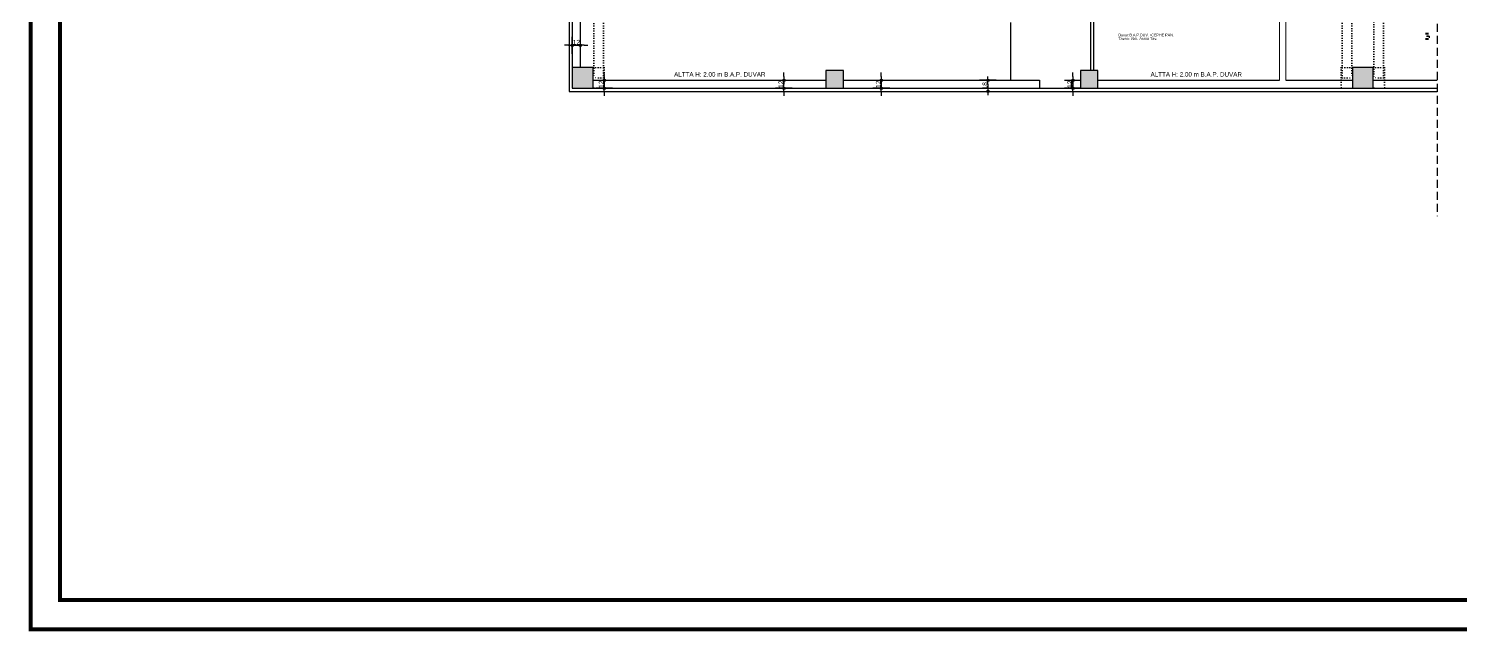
# Model space of a CAD drawing. Header units: centimetres. Extents: x 681015 to 688218, y 3995806 to 4004619.
# Drawn here: x 681015 to 685489, y 3995806 to 3997689 of the extents above; entities that cross this region are included whole.
import ezdxf

# ---------------------------------------------------------------- set-up
doc = ezdxf.new("R2010")
doc.units = ezdxf.units.CM
doc.header["$LTSCALE"] = 100
doc.header["$MEASUREMENT"] = 0
doc.header["$PDMODE"] = 3
for name, pattern in [('DOT4', [0.0775, 0.015, -0.0625]), ('DUZ', [500, 500]), ('HIDDEN', [0.375, 0.25, -0.125]), ('HIDDEN2', [0.1875, 0.125, -0.0625])]:
    doc.linetypes.add(name, pattern=pattern)
doc.layers.get('0').update_dxf_attribs({"linetype": 'DUZ'})
for name, color, linetype in [('B-H', 34, 'Continuous'), ('BA', 6, 'Continuous'), ('DIM-IC', 10, 'Continuous'), ('DUV', 4, 'Continuous'), ('IZ1', 8, 'HIDDEN2'), ('P_M', 43, 'ByLayer'), ('PROMEK_34_EKIPMAN RENGI-9', 240, 'Continuous'), ('YAZI', 7, 'Continuous'), ('YAZI - MALZEMELER', 30, 'Continuous')]:
    doc.layers.add(name, color=color, linetype=linetype)
doc.layers.add('DOGALGAZ', color=130, linetype='Continuous', lineweight=0)
doc.layers.add('PANEL', color=21, linetype='Continuous', lineweight=30)
doc.styles.add('ARIAL', font='arial.ttf')
doc.styles.add('BAS', font='arial.ttf', dxfattribs={"height": 100})
doc.styles.add('OL', font='arial.ttf', dxfattribs={"width": 0.8, "height": 15})
doc.dimstyles.new('ahmet 50', dxfattribs={"dimtxt": 25, "dimasz": 12, "dimexe": 0.18, "dimexo": 0.06, "dimgap": 2, "dimtad": 1, "dimdec": 0, "dimlfac": 0.5, "dimrnd": 1, "dimzin": 9, "dimdsep": 46, "dimtxsty": 'OL', "dimblk": 'DIMDOT2', "dimcen": 0.09, "dimse1": 1, "dimse2": 1, "dimclrd": 256, "dimclre": 256, "dimadec": 0, "dimazin": 0, "dimtfac": 1, "dimtdec": 0, "dimtix": 1, "dimtmove": 2, "dimatfit": 3, "dimldrblk": 'DIMDOT2', "dimfxl": 1, "dimtolj": 1, "dimarcsym": 0})

# ---------------------------------------------------------------- blocks, each defined once
blk = doc.blocks.new('DIMDOT2')
blk.add_line((-1, 0), (1, 0))
at = {"color": 0, "linetype": 'ByBlock'}
blk.add_line((0, -2.1875), (0, 2.1875), dxfattribs=at)
for radius in [0.3038, 0.1511]:
    blk.add_circle((0, 0), radius)
blk = doc.blocks.new('*D4810')
at = {"layer": 'DEFPOINTS', "color": 0, "transparency": 16777216}
for p in [(683679.6, 3997502.7), (683715.4, 3997527.7), (683715.4, 3997502.7)]:
    blk.add_point(p, dxfattribs=at)
at = {"layer": 'DIM-IC', "lineweight": -2, "transparency": 16777216}
for p, q in [((683679.6, 3997539.7), (683679.6, 3997551.7)), ((683679.6, 3997527.7), (683679.6, 3997502.7)), ((683679.6, 3997490.7), (683679.6, 3997478.7))]:
    blk.add_line(p, q, dxfattribs=at)
at = {"layer": 'DIM-IC', "lineweight": -2, "transparency": 16777216, "xscale": 12, "yscale": 12, "zscale": 12}
for p, rotation in [((683679.6, 3997527.7), 270), ((683679.6, 3997502.7), 90)]:
    blk.add_blockref('DIMDOT2', p, dxfattribs=dict(at, rotation=rotation))
at = {"layer": 'DIM-IC', "color": 0, "transparency": 16777216, "insert": (683670.1, 3997515.2), "char_height": 15, "attachment_point": 5, "rotation": 90, "style": 'OL'}
blk.add_mtext('\\A1;12', dxfattribs=at)
blk = doc.blocks.new('*D4811')
at = {"layer": 'DEFPOINTS', "color": 0, "transparency": 16777216}
for p in [(683985.1, 3997527.7), (683991.8, 3997492.7), (684012.7, 3997492.7)]:
    blk.add_point(p, dxfattribs=at)
at = {"layer": 'DIM-IC', "lineweight": -2, "transparency": 16777216}
blk.add_line((684012.7, 3997515.7), (684012.7, 3997504.7), dxfattribs=at)
at = {"layer": 'DIM-IC', "lineweight": -2, "transparency": 16777216, "xscale": 12, "yscale": 12, "zscale": 12}
for p, rotation in [((684012.7, 3997527.7), 90), ((684012.7, 3997492.7), 270)]:
    blk.add_blockref('DIMDOT2', p, dxfattribs=dict(at, rotation=rotation))
at = {"layer": 'DIM-IC', "color": 0, "transparency": 16777216, "insert": (684003.1, 3997510.2), "char_height": 15, "attachment_point": 5, "rotation": 90, "style": 'OL'}
blk.add_mtext('\\A1;18', dxfattribs=at)
blk = doc.blocks.new('KELEBEK VANA_SISTEM_YUKSEL')
at = {"layer": 'PROMEK_34_EKIPMAN RENGI-9'}
for p, q in [((-26, -13), (-26, 13)), ((-21, -13), (-21, 13)), ((-3, 8), (3, -8)), ((16, 21), (0, 21)), ((0, 0), (0, 21)), ((21, -13), (21, 13)), ((26, -13), (26, 13))]:
    blk.add_line(p, q, dxfattribs=at)
blk.add_trace([(-3, 8), (3, 8), (-3, -8), (3, -8)], dxfattribs=at)
blk = doc.blocks.new('*D5608')
at = {"layer": 'DEFPOINTS', "color": 0, "transparency": 16777216}
for p in [(684232, 3997527.7), (684232, 3997502.7), (684278.1, 3997502.7)]:
    blk.add_point(p, dxfattribs=at)
at = {"layer": 'DIM-IC', "lineweight": -2, "transparency": 16777216}
for p, q in [((684278.1, 3997539.7), (684278.1, 3997551.7)), ((684278.1, 3997527.7), (684278.1, 3997502.7)), ((684278.1, 3997490.7), (684278.1, 3997478.7))]:
    blk.add_line(p, q, dxfattribs=at)
at = {"layer": 'DIM-IC', "lineweight": -2, "transparency": 16777216, "xscale": 12, "yscale": 12, "zscale": 12}
for p, rotation in [((684278.1, 3997527.7), 270), ((684278.1, 3997502.7), 90)]:
    blk.add_blockref('DIMDOT2', p, dxfattribs=dict(at, rotation=rotation))
at = {"layer": 'DIM-IC', "color": 0, "transparency": 16777216, "insert": (684268.5, 3997515.2), "char_height": 15, "attachment_point": 5, "rotation": 90, "style": 'OL'}
blk.add_mtext('\\A1;12', dxfattribs=at)
blk = doc.blocks.new('*D5594')
at = {"layer": 'DEFPOINTS', "color": 0, "transparency": 16777216}
for p in [(682804.5, 3997527.7), (682804.5, 3997502.7), (682813.8, 3997502.7)]:
    blk.add_point(p, dxfattribs=at)
at = {"layer": 'DIM-IC', "lineweight": -2, "transparency": 16777216}
for p, q in [((682813.8, 3997539.7), (682813.8, 3997551.7)), ((682813.8, 3997527.7), (682813.8, 3997502.7)), ((682813.8, 3997490.7), (682813.8, 3997478.7))]:
    blk.add_line(p, q, dxfattribs=at)
at = {"layer": 'DIM-IC', "lineweight": -2, "transparency": 16777216, "xscale": 12, "yscale": 12, "zscale": 12}
for p, rotation in [((682813.8, 3997527.7), 270), ((682813.8, 3997502.7), 90)]:
    blk.add_blockref('DIMDOT2', p, dxfattribs=dict(at, rotation=rotation))
at = {"layer": 'DIM-IC', "color": 0, "transparency": 16777216, "insert": (682804.3, 3997515.2), "char_height": 15, "attachment_point": 5, "rotation": 90, "style": 'OL'}
blk.add_mtext('\\A1;12', dxfattribs=at)
blk = doc.blocks.new('*D5595')
at = {"layer": 'DEFPOINTS', "color": 0, "transparency": 16777216}
for p in [(683348.8, 3997527.7), (683348.8, 3997502.7), (683375.1, 3997527.7)]:
    blk.add_point(p, dxfattribs=at)
at = {"layer": 'DIM-IC', "lineweight": -2, "transparency": 16777216}
for p, q in [((683375.1, 3997539.7), (683375.1, 3997551.7)), ((683375.1, 3997502.7), (683375.1, 3997527.7)), ((683375.1, 3997490.7), (683375.1, 3997478.7))]:
    blk.add_line(p, q, dxfattribs=at)
at = {"layer": 'DIM-IC', "lineweight": -2, "transparency": 16777216, "xscale": 12, "yscale": 12, "zscale": 12}
for p, rotation in [((683375.1, 3997527.7), 270), ((683375.1, 3997502.7), 90)]:
    blk.add_blockref('DIMDOT2', p, dxfattribs=dict(at, rotation=rotation))
at = {"layer": 'DIM-IC', "color": 0, "transparency": 16777216, "insert": (683365.6, 3997515.2), "char_height": 15, "attachment_point": 5, "rotation": 90, "style": 'OL'}
blk.add_mtext('\\A1;12', dxfattribs=at)
blk = doc.blocks.new('*D5596')
at = {"layer": 'DEFPOINTS', "color": 0, "transparency": 16777216}
for p in [(682714, 3997647.4), (682739, 3997647.4), (682739, 3997636.8)]:
    blk.add_point(p, dxfattribs=at)
at = {"layer": 'DIM-IC', "lineweight": -2, "transparency": 16777216}
for p, q in [((682702, 3997636.8), (682690, 3997636.8)), ((682714, 3997636.8), (682739, 3997636.8)), ((682751, 3997636.8), (682763, 3997636.8))]:
    blk.add_line(p, q, dxfattribs=at)
at = {"layer": 'DIM-IC', "lineweight": -2, "transparency": 16777216, "xscale": 12, "yscale": 12, "zscale": 12}
blk.add_blockref('DIMDOT2', (682714, 3997636.8), dxfattribs=at)
at = {"layer": 'DIM-IC', "lineweight": -2, "transparency": 16777216, "xscale": 12, "yscale": 12, "zscale": 12, "rotation": 180}
blk.add_blockref('DIMDOT2', (682739, 3997636.8), dxfattribs=at)
at = {"layer": 'DIM-IC', "color": 0, "transparency": 16777216, "insert": (682726.5, 3997646.3), "char_height": 15, "attachment_point": 5, "style": 'OL'}
blk.add_mtext('\\A1;12', dxfattribs=at)

msp = doc.modelspace()

# ---------------------------------------------------------------- hatches: boundary and pattern name
at = {"layer": 'B-H'}
h = msp.add_hatch(dxfattribs=at)
h.set_pattern_fill('ANSI33', color=256, scale=50, angle=360, style=0)
h.set_pattern_definition([(45, (48904.074, -24825.709), (-8.838834765, 8.838834765), []), (45, (48912.912, -24825.709), (-8.838834765, 8.838834765), [6.25, -3.125])])
h.paths.add_polyline_path([(682779, 4000905.2), (682714, 4000905.2), (682714, 4000840.2), (682779, 4000840.2)])
h.paths.add_polyline_path([(685216.5, 4000905.2), (685151.5, 4000905.2), (685151.5, 4000840.2), (685216.5, 4000840.2)])
h.paths.add_polyline_path([(685216.5, 3998400.2), (685151.5, 3998400.2), (685151.5, 3998335.2), (685216.5, 3998335.2)])
h.paths.add_polyline_path([(685216.5, 3999235.2), (685151.5, 3999235.2), (685151.5, 3999170.2), (685216.5, 3999170.2)])
h.paths.add_polyline_path([(685216.5, 4000070.2), (685151.5, 4000070.2), (685151.5, 4000005.2), (685216.5, 4000005.2)])
h.paths.add_polyline_path([(682779, 4000070.2), (682714, 4000070.2), (682714, 4000005.2), (682779, 4000005.2)])
h.paths.add_polyline_path([(682779, 3999235.2), (682714, 3999235.2), (682714, 3999170.2), (682779, 3999170.2)])
h.paths.add_polyline_path([(682779, 3998400.2), (682714, 3998400.2), (682714, 3998335.2), (682779, 3998335.2)])
h.paths.add_polyline_path([(685216.5, 3997567.7), (685151.5, 3997567.7), (685151.5, 3997502.7), (685216.5, 3997502.7)])
h.paths.add_polyline_path([(684356.5, 3997557.7), (684301.5, 3997557.7), (684301.5, 3997502.7), (684356.5, 3997502.7)])
h.paths.add_polyline_path([(683561.5, 3997557.7), (683506.5, 3997557.7), (683506.5, 3997502.7), (683561.5, 3997502.7)])
h.paths.add_polyline_path([(682779, 3997567.7), (682714, 3997567.7), (682714, 3997502.7), (682779, 3997502.7)])

# ---------------------------------------------------------------- linework, layer by layer
at = {"color": 252, "const_width": 13}
for points in [[(688211.3, 3995812.1), (681021.6, 3995812.1), (681021.6, 4004612.1), (688211.3, 4004612.1), (688211.3, 3999021.1, -0.414214), (688059, 3998868.9), (686506.7, 3998868.9, 0.414214), (686445.8, 3998808), (686445.8, 3997652.3, 0.414214), (686506.7, 3997591.4), (688059, 3997591.4, -0.414214), (688211.3, 3997439.2), (688211.3, 3995812.1)], [(688119.9, 3999021.1, -0.414214), (688059, 3998960.2), (686506.7, 3998960.2, 0.414214), (686354.5, 3998808), (686354.5, 3997652.3, 0.414214), (686506.7, 3997500.1), (688059, 3997500.1, -0.414214), (688119.9, 3997439.2), (688119.9, 3995903.4), (681113, 3995903.4), (681113, 4004520.7), (688119.9, 4004520.7), (688119.9, 3999021.1)]]:
    msp.add_lwpolyline(points, format="xyb", dxfattribs=at)
at = {"layer": 'BA'}
for points in [[(682779, 3997567.7), (682714, 3997567.7), (682714, 3997502.7), (682779, 3997502.7)], [(683561.5, 3997557.7), (683506.5, 3997557.7), (683506.5, 3997502.7), (683561.5, 3997502.7)], [(684356.5, 3997557.7), (684301.5, 3997557.7), (684301.5, 3997502.7), (684356.5, 3997502.7)], [(685216.5, 3997567.7), (685151.5, 3997567.7), (685151.5, 3997502.7), (685216.5, 3997502.7)]]:
    msp.add_lwpolyline(points, close=True, dxfattribs=at)
at = {"layer": 'DOGALGAZ'}
for p, q in [((684924, 3997527.7), (684924, 3997867.7)), ((684944, 3997527.7), (684944, 3997867.7))]:
    msp.add_line(p, q, dxfattribs=at)
at = {"layer": 'DUV', "linetype": 'HIDDEN'}
msp.add_line((685417, 4003779.2), (685417, 3997102.9), dxfattribs=at)
at = {"layer": 'DUV', "lineweight": -2}
for p, q in [((682714, 3998335.2), (682714, 3997567.7)), ((682739, 3998335.2), (682739, 3997567.7)), ((682779, 3997527.7), (683506.5, 3997527.7)), ((682779, 3997502.7), (683506.5, 3997502.7)), ((683561.5, 3997527.7), (684174, 3997527.7)), ((683561.5, 3997502.7), (684174, 3997502.7)), ((684174, 3997527.7), (684174, 3997502.7)), ((684274, 3997527.7), (684301.5, 3997527.7)), ((684274, 3997502.7), (684274, 3997527.7)), ((684274, 3997502.7), (684301.5, 3997502.7)), ((684356.5, 3997527.7), (684924, 3997527.7)), ((684356.5, 3997502.7), (685151.5, 3997502.7)), ((684944, 3997527.7), (685151.5, 3997527.7)), ((685216.5, 3997527.7), (685417, 3997527.7)), ((685216.5, 3997502.7), (685417, 3997502.7))]:
    msp.add_line(p, q, dxfattribs=at)
at = {"layer": 'IZ1', "linetype": 'DOT4'}
for p, q in [((685218.5, 4003375.2), (685218.5, 3997535.2)), ((685248.5, 3997535.2), (685248.5, 4003375.2)), ((682781, 4001704.2), (682781, 3997535.2)), ((682811, 3997535.2), (682811, 4001704.2)), ((685119.5, 3997535.2), (685119.5, 4001704.2)), ((685149.5, 4001704.2), (685149.5, 3997535.2)), ((682811, 3997535.2), (682781, 3997535.2)), ((685119.5, 3997535.2), (685149.5, 3997535.2)), ((685248.5, 3997535.2), (685218.5, 3997535.2))]:
    msp.add_line(p, q, dxfattribs=at)
for points in [[(682779, 3997567.7), (682814, 3997567.7), (682814, 3997502.7), (682779, 3997502.7)], [(685151.5, 3997567.7), (685116.5, 3997567.7), (685116.5, 3997502.7), (685151.5, 3997502.7)], [(685216.5, 3997567.7), (685251.5, 3997567.7), (685251.5, 3997502.7), (685216.5, 3997502.7)]]:
    msp.add_lwpolyline(points, dxfattribs=at)
at = {"layer": 'P_M'}
for p, q in [((684334, 3997557.7), (684334, 3997867.7)), ((684344, 3997557.7), (684344, 3997867.7)), ((684084, 3997527.7), (684084, 3997707.7))]:
    msp.add_line(p, q, dxfattribs=at)
at = {"layer": 'PANEL'}
for p, q in [((682704, 4001702.7), (682704, 3997492.7)), ((684174, 3997502.7), (684274, 3997502.7)), ((682704, 3997492.7), (685417, 3997492.7))]:
    msp.add_line(p, q, dxfattribs=at)

# ---------------------------------------------------------------- block references
at = {"layer": 'PROMEK_34_EKIPMAN RENGI-9', "xscale": 0.3574999999254942, "yscale": 0.3574999999254942, "zscale": 0.3574999999254942, "rotation": 270}
msp.add_blockref('KELEBEK VANA_SISTEM_YUKSEL', (685385.2, 3997665.5), dxfattribs=at)

# ---------------------------------------------------------------- texts
at = {"layer": 'YAZI', "style": 'BAS', "width": 0.8}
for p in [(683032.1, 3997539.1), (684520.9, 3997539.1)]:
    msp.add_text('ALTTA H: 2.00 m B.A.P. DUVAR ', height=14, dxfattribs=at).set_placement(p)
at = {"layer": 'YAZI - MALZEMELER', "lineweight": -2, "insert": (684420.2, 3997718.1), "char_height": 8.4, "width": 227.018, "attachment_point": 1, "line_spacing_factor": 0.8, "style": 'ARIAL'}
msp.add_mtext('\\P\\P\\P\\PDuvar:B.A.P.DUV.+CEPHE PAN.\\PTavan: Alm. Asma Tav.', dxfattribs=at)

# ---------------------------------------------------------------- dimensions: what is measured, and where the dimension line sits
at = {"layer": 'DIM-IC'}
dim = msp.add_linear_dim(base=(682739.038267, 3997636.7932135), p1=(682714.038267, 3997647.4161011), p2=(682739.038267, 3997647.4161011), dimstyle='ahmet 50', dxfattribs=at)
dim.commit()
dim.dimension.update_dxf_attribs({"geometry": '*D5596', "text_midpoint": (682726.538267, 3997646.3239093)})
for base, p1, p2, picture, middle in [((682813.8272354, 3997502.7064569), (682804.5141234, 3997527.7064569), (682804.5141234, 3997502.7064569), '*D5594', (682804.2965396, 3997515.2064569)), ((683375.0821885, 3997527.7064569), (683348.7510445, 3997502.7064569), (683348.7510445, 3997527.7064569), '*D5595', (683365.5514927, 3997515.2064569)), ((683679.5906703, 3997502.7064569), (683715.4376582, 3997527.7064569), (683715.4376582, 3997502.7064569), '*D4810', (683670.0599746, 3997515.2064569)), ((684278.0784433, 3997502.7064569), (684231.9741934, 3997527.7064569), (684231.9741934, 3997502.7064569), '*D5608', (684268.5477476, 3997515.2064569)), ((684012.7327249, 3997492.7064569), (683985.1057954, 3997527.7064569), (683991.8155197, 3997492.7064569), '*D4811', (684003.0741301, 3997510.2064569))]:
    dim = msp.add_linear_dim(base=base, p1=p1, p2=p2, angle=90, dimstyle='ahmet 50', dxfattribs=at)
    dim.commit()
    dim.dimension.update_dxf_attribs({"geometry": picture, "text_midpoint": middle})

doc.saveas('drawing.dxf')
